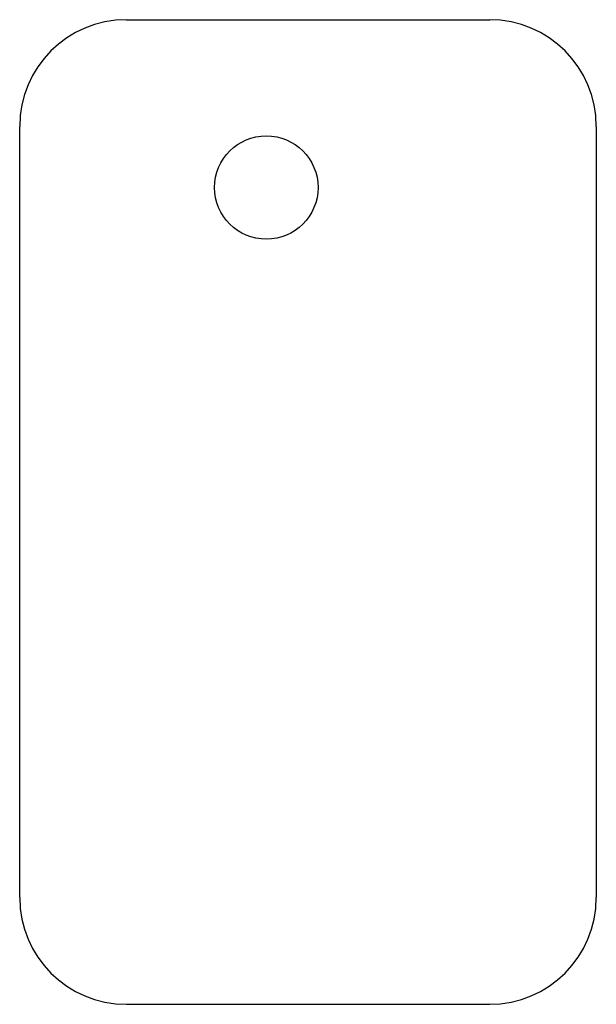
# Model space of a CAD drawing. Header units: inches. Extents: x 45.4 to 61.6, y -184.6 to -156.9.
import ezdxf

# ---------------------------------------------------------------- set-up
doc = ezdxf.new("R2010")
doc.units = ezdxf.units.IN
doc.header["$MEASUREMENT"] = 0
doc.layers.add('A201-Floorplan-2nd-floor', color=3, linetype='Continuous', lineweight=9)

msp = doc.modelspace()

# ---------------------------------------------------------------- linework, layer by layer
at = {"layer": 'A201-Floorplan-2nd-floor', "lineweight": -3}
for p, q in [((48.38, -156.882), (58.599, -156.882)), ((45.38, -181.569), (45.38, -159.882)), ((61.599, -159.882), (61.599, -181.569)), ((48.38, -184.569), (58.599, -184.569))]:
    msp.add_line(p, q, dxfattribs=at)
msp.add_circle((52.317, -161.601), 1.455, dxfattribs=at)
for centre, start, end in [((48.38, -159.882), 90, 180), ((58.599, -159.882), 0, 90), ((48.38, -181.569), 180, 270), ((58.599, -181.569), 270, 0)]:
    msp.add_arc(centre, 3, start, end, dxfattribs=at)

doc.saveas('drawing.dxf')
